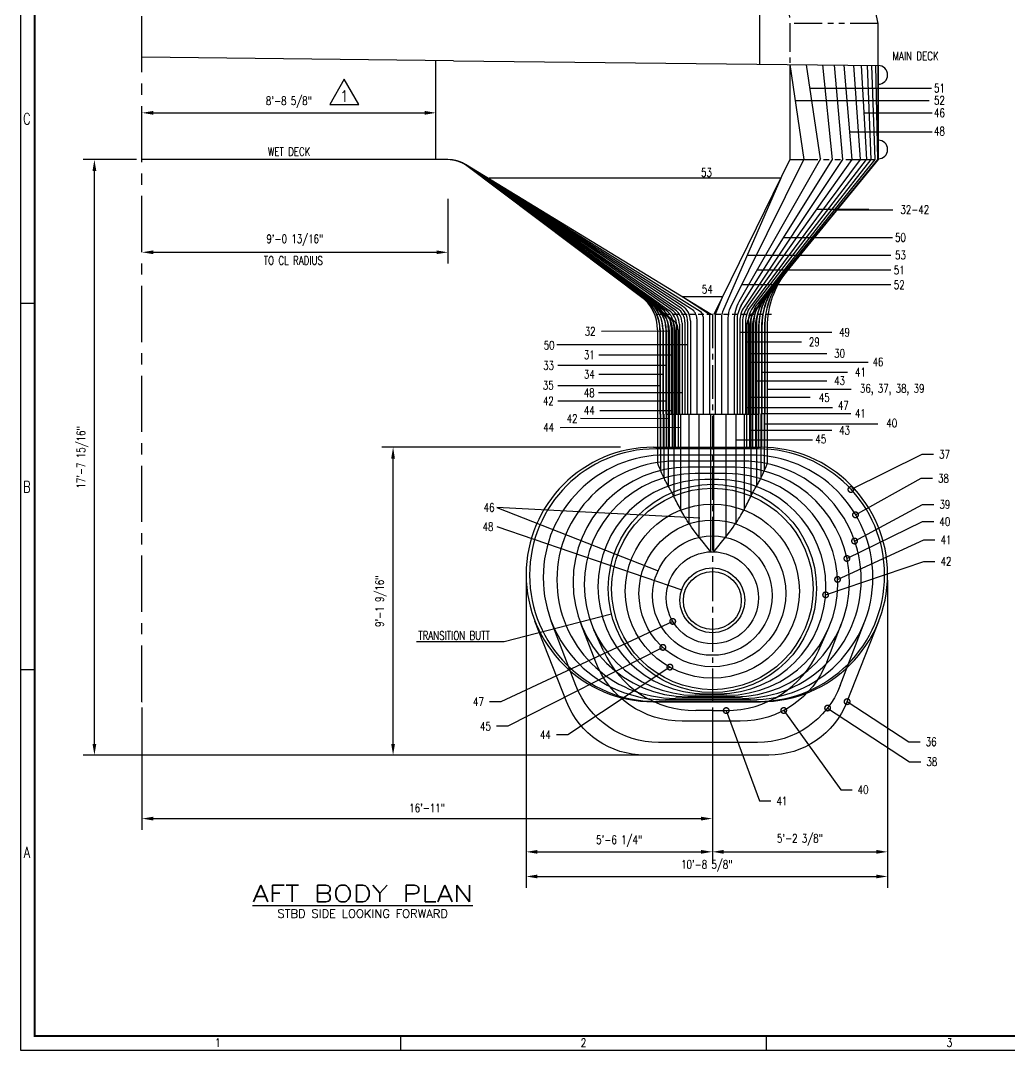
# Model space of a CAD drawing. Extents: x 6 to 1059, y 21 to 684.
# Drawn here: x 6.4 to 358.3, y 21.3 to 387.8 of the extents above; entities that cross this region are included whole.
import ezdxf
from ezdxf.enums import TextEntityAlignment as Align

# ---------------------------------------------------------------- set-up
doc = ezdxf.new("R2010")
doc.units = 0
doc.header["$LTSCALE"] = 16
doc.header["$MEASUREMENT"] = 0
for name, pattern in [('CENTER', [2, 1.25, -0.25, 0.25, -0.25]), ('CENTER2', [1.125, 0.75, -0.125, 0.125, -0.125]), ('HIDDEN2', [0.1875, 0.125, -0.0625]), ('PHANTOM2', [1.25, 0.625, -0.125, 0.125, -0.125, 0.125, -0.125])]:
    doc.linetypes.add(name, pattern=pattern)
doc.layers.get('0').update_dxf_attribs({"linetype": 'CONTINUOUS'})
doc.layers.get('DEFPOINTS').update_dxf_attribs({"linetype": 'CONTINUOUS'})
for name, color, linetype in [('CENTER', 1, 'CENTER'), ('CENTER2', 1, 'CENTER2'), ('CHINE', 1, 'PHANTOM2'), ('CONE_END', 7, 'CONTINUOUS'), ('CONEBUTT', 7, 'CONTINUOUS'), ('DIM', 1, 'CONTINUOUS'), ('FENDER', 7, 'CONTINUOUS'), ('FRM_LDR', 1, 'CONTINUOUS'), ('FRM_NO_LDR', 1, 'CONTINUOUS'), ('HIDDEN2', 1, 'HIDDEN2'), ('KNUCLE', 7, 'CONTINUOUS'), ('MIDSHIP', 7, 'CONTINUOUS'), ('PHANTOM2', 1, 'PHANTOM2'), ('STA_20', 1, 'CONTINUOUS'), ('STA_29', 1, 'CONTINUOUS'), ('STA_30', 1, 'CONTINUOUS'), ('STA_31', 1, 'CONTINUOUS'), ('STA_32', 1, 'CONTINUOUS'), ('STA_33', 1, 'CONTINUOUS'), ('STA_34', 1, 'CONTINUOUS'), ('STA_35', 1, 'CONTINUOUS'), ('STA_36', 1, 'CONTINUOUS'), ('STA_37', 1, 'CONTINUOUS'), ('STA_38', 1, 'CONTINUOUS'), ('STA_39', 1, 'CONTINUOUS'), ('STA_40', 1, 'CONTINUOUS'), ('STA_41', 1, 'CONTINUOUS'), ('STA_42', 1, 'CONTINUOUS'), ('STA_43', 1, 'CONTINUOUS'), ('STA_44', 1, 'CONTINUOUS'), ('STA_45', 1, 'CONTINUOUS'), ('STA_46', 1, 'CONTINUOUS'), ('STA_47', 1, 'CONTINUOUS'), ('STA_48', 1, 'CONTINUOUS'), ('STA_49', 1, 'CONTINUOUS'), ('STA_50', 1, 'CONTINUOUS'), ('STA_51', 1, 'CONTINUOUS'), ('STA_52', 1, 'CONTINUOUS'), ('STA_53', 1, 'CONTINUOUS'), ('STA_54', 1, 'CONTINUOUS'), ('TEXT', 4, 'CONTINUOUS'), ('TITLEBLOCK', 3, 'CONTINUOUS'), ('TITLEBLOCK_ATTRIBUTES', 4, 'CONTINUOUS'), ('TRANSOM', 7, 'CONTINUOUS')]:
    doc.layers.add(name, color=color, linetype=linetype)
doc.styles.add('ROMANS', font='romans')
doc.styles.add('ROMANT', font='ROMANT.SHX', dxfattribs={"width": 0.75, "height": 0.15625})
doc.styles.get("Standard").update_dxf_attribs({"font": 'ROMANS.SHX', "width": 0.75})
doc.styles.add('TB_TXT', font='ROMANS.SHX', dxfattribs={"width": 0.75})
doc.dimstyles.new('ACMA_DIM', dxfattribs={"dimscale": 32, "dimtxt": 0.0938, "dimasz": 0.125, "dimexe": 0.125, "dimexo": 0.0625, "dimgap": 0.0625, "dimtad": 1, "dimdec": 4, "dimzin": 3, "dimdsep": 46, "dimlunit": 4, "dimtxsty": 'Standard', "dimcen": 0, "dimclrd": 1, "dimclre": 1, "dimclrt": 4, "dimadec": 0, "dimazin": 0, "dimtfac": 1, "dimtdec": 6, "dimtmove": 0, "dimatfit": 3, "dimfxl": 1, "dimfrac": 2, "dimtzin": 0, "dimarcsym": 0})
doc.dimstyles.new('ACMA_DIM_1', dxfattribs={"dimscale": 32, "dimtxt": 0.0938, "dimasz": 0.125, "dimexe": 0.125, "dimexo": 0.0625, "dimgap": 0.0625, "dimtad": 1, "dimdec": 4, "dimzin": 3, "dimdsep": 46, "dimlunit": 4, "dimtxsty": 'Standard', "dimcen": 0, "dimse1": 1, "dimclrd": 256, "dimclre": 256, "dimclrt": 4, "dimadec": 0, "dimazin": 0, "dimtfac": 1, "dimtdec": 6, "dimtmove": 0, "dimatfit": 3, "dimfxl": 1, "dimfrac": 2, "dimtzin": 0, "dimarcsym": 0})
doc.dimstyles.new('ACMA_DIM_3', dxfattribs={"dimscale": 32, "dimtxt": 0.0938, "dimasz": 0.125, "dimexe": 0.0625, "dimexo": 0.0625, "dimgap": 0.0625, "dimtad": 1, "dimdec": 4, "dimzin": 3, "dimdsep": 46, "dimlunit": 4, "dimtxsty": 'Standard', "dimcen": 0, "dimse1": 1, "dimse2": 1, "dimclrd": 256, "dimclre": 256, "dimclrt": 4, "dimadec": 0, "dimazin": 0, "dimtfac": 1, "dimtdec": 6, "dimtmove": 0, "dimatfit": 3, "dimfxl": 1, "dimfrac": 2, "dimtzin": 0, "dimarcsym": 0})
doc.dimstyles.new('BOTH', dxfattribs={"dimscale": 32, "dimtxt": 0.09375, "dimasz": 0.125, "dimexe": 0.125, "dimexo": 0.0625, "dimgap": 0.0625, "dimtad": 1, "dimdec": 4, "dimzin": 3, "dimdsep": 46, "dimlunit": 4, "dimtxsty": 'Standard', "dimcen": 0, "dimclrd": 256, "dimclre": 256, "dimclrt": 4, "dimadec": 0, "dimazin": 0, "dimtfac": 1, "dimtdec": 4, "dimtmove": 0, "dimatfit": 3, "dimfxl": 1, "dimfrac": 2, "dimtolj": 1, "dimtzin": 0, "dimarcsym": 0})
doc.dimstyles.new('DIA_RAD', dxfattribs={"dimscale": 32, "dimtxt": 0.09375, "dimasz": 0.125, "dimexe": 0.125, "dimexo": 0.0625, "dimgap": 0.0625, "dimtad": 1, "dimtoh": 1, "dimdec": 4, "dimzin": 3, "dimdsep": 46, "dimlunit": 4, "dimtxsty": 'Standard', "dimcen": 0, "dimclrd": 256, "dimclre": 256, "dimclrt": 4, "dimadec": 0, "dimazin": 0, "dimtfac": 1, "dimtdec": 4, "dimtmove": 1, "dimatfit": 3, "dimfxl": 1, "dimfrac": 2, "dimtolj": 1, "dimtzin": 0, "dimarcsym": 0})
doc.dimstyles.new('LEADER-DOT', dxfattribs={"dimscale": 32, "dimtxt": 0.0938, "dimasz": 0.125, "dimexe": 0.125, "dimexo": 0.0625, "dimgap": 0.0625, "dimtad": 0, "dimtoh": 1, "dimdec": 4, "dimzin": 3, "dimdsep": 46, "dimlunit": 5, "dimtxsty": 'Standard', "dimblk1": 'DOTSMALL', "dimblk2": 'DOTSMALL', "dimsah": 1, "dimcen": 0, "dimse1": 1, "dimse2": 1, "dimclrd": 1, "dimclre": 1, "dimclrt": 4, "dimadec": 0, "dimazin": 0, "dimtfac": 1, "dimtdec": 6, "dimtofl": 0, "dimtmove": 0, "dimatfit": 3, "dimldrblk": 'DOTSMALL', "dimfxl": 1, "dimfrac": 2, "dimtzin": 0, "dimarcsym": 0})
doc.dimstyles.new('NONE', dxfattribs={"dimscale": 32, "dimtxt": 0.09375, "dimasz": 0.125, "dimexe": 0.125, "dimexo": 0.0625, "dimgap": 0.0625, "dimtad": 1, "dimdec": 4, "dimzin": 3, "dimdsep": 46, "dimlunit": 4, "dimtxsty": 'Standard', "dimcen": 0, "dimse1": 1, "dimse2": 1, "dimclrd": 256, "dimclre": 256, "dimclrt": 4, "dimadec": 0, "dimazin": 0, "dimtfac": 1, "dimtdec": 4, "dimtmove": 0, "dimatfit": 3, "dimfxl": 1, "dimfrac": 2, "dimtolj": 1, "dimtzin": 0, "dimarcsym": 0})
doc.dimstyles.new('SECOND', dxfattribs={"dimscale": 32, "dimtxt": 0.09375, "dimasz": 0.125, "dimexe": 0.125, "dimexo": 0.0625, "dimgap": 0.0625, "dimtad": 1, "dimdec": 4, "dimzin": 3, "dimdsep": 46, "dimlunit": 4, "dimtxsty": 'Standard', "dimcen": 0, "dimse1": 1, "dimclrd": 256, "dimclre": 256, "dimclrt": 4, "dimadec": 0, "dimazin": 0, "dimtfac": 1, "dimtdec": 4, "dimtmove": 0, "dimatfit": 3, "dimfxl": 1, "dimfrac": 2, "dimtolj": 1, "dimtzin": 0, "dimarcsym": 0})

# ---------------------------------------------------------------- blocks, each defined once
blk = doc.blocks.new('*D6')
at = {"linetype": 'ByBlock', "transparency": 16777216}
for p, q in [((165.4, 161.43), (165.4, 51.98)), ((294.04, 161.43), (294.04, 51.98)), ((169.4, 55.98), (290.04, 55.98))]:
    blk.add_line(p, q, dxfattribs=at)
for points in [[(169.4, 56.64), (169.4, 55.31), (165.4, 55.98)], [(290.04, 56.64), (290.04, 55.31), (294.04, 55.98)]]:
    blk.add_solid(points, dxfattribs=at)
at = {"layer": 'DEFPOINTS', "color": 0, "linetype": 'ByBlock', "transparency": 16777216}
for p in [(165.4, 163.43), (294.04, 163.43), (294.04, 55.98)]:
    blk.add_point(p, dxfattribs=at)
at = {"color": 4, "linetype": 'ByBlock', "transparency": 16777216, "insert": (229.72, 59.76), "char_height": 3, "attachment_point": 5}
blk.add_mtext('\\A1;10\'-8 5/8"', dxfattribs=at)
blk = doc.blocks.new('*D7')
at = {"linetype": 'ByBlock', "transparency": 16777216}
for p, q in [((231.67, 116.15), (231.67, 60.74)), ((169.4, 64.74), (227.67, 64.74))]:
    blk.add_line(p, q, dxfattribs=at)
for points in [[(169.4, 65.41), (169.4, 64.08), (165.4, 64.74)], [(227.67, 65.41), (227.67, 64.08), (231.67, 64.74)]]:
    blk.add_solid(points, dxfattribs=at)
at = {"layer": 'DEFPOINTS', "color": 0, "linetype": 'ByBlock', "transparency": 16777216}
for p in [(165.4, 163.43), (231.67, 118.15), (231.67, 64.74)]:
    blk.add_point(p, dxfattribs=at)
at = {"color": 4, "linetype": 'ByBlock', "transparency": 16777216, "insert": (198.53, 68.53), "char_height": 3, "attachment_point": 5}
blk.add_mtext('\\A1;5\'-6 1/4"', dxfattribs=at)
blk = doc.blocks.new('*D8')
at = {"linetype": 'ByBlock', "transparency": 16777216}
for p, q in [((314.03, 161.43), (314.03, 60.74)), ((255.66, 64.74), (310.03, 64.74))]:
    blk.add_line(p, q, dxfattribs=at)
for points in [[(255.66, 65.41), (255.66, 64.08), (251.66, 64.74)], [(310.03, 65.41), (310.03, 64.08), (314.03, 64.74)]]:
    blk.add_solid(points, dxfattribs=at)
at = {"layer": 'DEFPOINTS', "color": 0, "linetype": 'ByBlock', "transparency": 16777216}
for p in [(314.03, 163.43), (251.66, 118.15), (314.03, 64.74)]:
    blk.add_point(p, dxfattribs=at)
at = {"color": 4, "linetype": 'ByBlock', "transparency": 16777216, "insert": (282.84, 69.03), "char_height": 3, "attachment_point": 5}
blk.add_mtext('\\A1;5\'-2 3/8"', dxfattribs=at)
blk = doc.blocks.new('*D10')
at = {"linetype": 'ByBlock', "transparency": 16777216}
for p, q in [((219.01, 208.7), (134.03, 208.7)), ((138.03, 103.15), (138.03, 204.7))]:
    blk.add_line(p, q, dxfattribs=at)
for points in [[(137.36, 204.7), (138.69, 204.7), (138.03, 208.7)], [(137.36, 103.15), (138.69, 103.15), (138.03, 99.15)]]:
    blk.add_solid(points, dxfattribs=at)
at = {"layer": 'DEFPOINTS', "color": 0, "linetype": 'ByBlock', "transparency": 16777216}
for p in [(138.03, 208.7), (221.01, 208.7), (221.01, 99.15)]:
    blk.add_point(p, dxfattribs=at)
at = {"color": 4, "linetype": 'ByBlock', "transparency": 16777216, "insert": (133.74, 153.93), "char_height": 3, "attachment_point": 5, "rotation": 90}
blk.add_mtext('\\A1;9\'-1 9/16"', dxfattribs=at)
blk = doc.blocks.new('LHBP_AFT')
for p, q in [((-21, 90.55), (17.09, 90.55)), ((-21, 0), (17.09, 0))]:
    blk.add_line(p, q)
for centre, start, end in [((-21, 45.28), 90, 270), ((17.09, 45.28), 270, 90)]:
    blk.add_arc(centre, 45.28, start, end)
at = {"layer": 'CONE_END'}
blk.add_circle((0, 36.01), 10.31, dxfattribs=at)
at = {"layer": 'CONEBUTT'}
blk.add_circle((0, 40.33), 37.06, dxfattribs=at)
at = {"layer": 'STA_20'}
blk.add_line((-2.63, 2.86), (2.34, 2.86), dxfattribs=at)
at = {"layer": 'STA_37'}
for p, q in [((16.39, 90.01), (-20.12, 90.01)), ((16.39, 0.14), (-20.12, 0.14))]:
    blk.add_line(p, q, dxfattribs=at)
for centre, start, end in [((-20.12, 45.07), 90, 270), ((16.39, 45.07), 270, 90)]:
    blk.add_arc(centre, 44.93, start, end, dxfattribs=at)
at = {"layer": 'STA_38'}
for p, q in [((13.58, 87.81), (-16.63, 87.81)), ((13.58, 0.68), (-16.63, 0.68))]:
    blk.add_line(p, q, dxfattribs=at)
for centre, start, end in [((-16.63, 44.25), 90, 270), ((13.58, 44.25), 270, 90)]:
    blk.add_arc(centre, 43.56, start, end, dxfattribs=at)
at = {"layer": 'STA_39'}
for p, q in [((10.77, 85.62), (-13.13, 85.62)), ((10.77, 1.23), (-13.13, 1.23))]:
    blk.add_line(p, q, dxfattribs=at)
for centre, start, end in [((-13.13, 43.42), 90, 270), ((10.77, 43.42), 270, 90)]:
    blk.add_arc(centre, 42.2, start, end, dxfattribs=at)
at = {"layer": 'STA_40'}
for p, q in [((7.96, 83.43), (-8.75, 83.43)), ((7.96, 1.77), (-8.75, 1.77))]:
    blk.add_line(p, q, dxfattribs=at)
for centre, start, end in [((-8.75, 42.6), 90, 270), ((7.96, 42.6), 270, 90)]:
    blk.add_arc(centre, 40.83, start, end, dxfattribs=at)
at = {"layer": 'STA_41'}
for p, q in [((5.15, 81.23), (-6.13, 81.23)), ((5.15, 2.32), (-6.13, 2.32))]:
    blk.add_line(p, q, dxfattribs=at)
for centre, start, end in [((-6.13, 41.78), 90, 270), ((5.15, 41.78), 270, 90)]:
    blk.add_arc(centre, 39.46, start, end, dxfattribs=at)
at = {"layer": 'STA_42'}
blk.add_line((2.34, 79.04), (-2.63, 79.04), dxfattribs=at)
for centre, start, end in [((-2.63, 40.95), 90, 270), ((2.34, 40.95), 270, 90)]:
    blk.add_arc(centre, 38.09, start, end, dxfattribs=at)
at = {"layer": 'STA_43'}
blk.add_circle((0, 40.14), 35.84, dxfattribs=at)
at = {"layer": 'STA_44'}
blk.add_circle((0, 39.35), 30.98, dxfattribs=at)
at = {"layer": 'STA_45'}
blk.add_circle((0, 38.56), 26.11, dxfattribs=at)
at = {"layer": 'STA_46'}
blk.add_circle((0, 37.78), 21.25, dxfattribs=at)
at = {"layer": 'STA_47'}
blk.add_circle((0, 36.99), 16.39, dxfattribs=at)
at = {"layer": 'STA_48'}
blk.add_circle((0, 36.1), 11.52, dxfattribs=at)
blk = doc.blocks.new('UHBP_AFT')
blk.add_line((-98.38, 192.91), (-98.38, 228.15))
at = {"layer": 'CENTER2'}
blk.add_line((0, 137.8), (0, 0), dxfattribs=at)
at = {"layer": 'CHINE'}
blk.add_line((27.56, 192.91), (59.06, 192.91), dxfattribs=at)
at = {"layer": 'FENDER'}
for centre in [(59.06, 223.07), (59.06, 196.52)]:
    blk.add_arc(centre, 3.31, 270, 90, dxfattribs=at)
at = {"layer": 'HIDDEN2'}
blk.add_line((21, 137.8), (-21, 137.8), dxfattribs=at)
at = {"layer": 'KNUCLE'}
for points in [[(-0.5, 53.37), (-1.99, 55.17), (-3.27, 56.74), (-4.36, 58.11), (-5.3, 59.3), (-6.1, 60.36), (-6.79, 61.29), (-7.4, 62.14), (-7.94, 62.92), (-8.44, 63.66), (-8.91, 64.36), (-9.35, 65.05), (-9.76, 65.71), (-10.15, 66.35), (-10.52, 66.98), (-10.87, 67.6), (-11.21, 68.22), (-11.54, 68.84), (-11.87, 69.46), (-12.18, 70.08), (-12.49, 70.69), (-12.79, 71.29), (-13.08, 71.87), (-13.37, 72.44), (-13.65, 72.98), (-13.92, 73.51), (-14.18, 74.01), (-14.43, 74.48), (-14.68, 74.94), (-14.93, 75.39), (-15.16, 75.82), (-15.39, 76.23), (-15.61, 76.64), (-15.83, 77.03), (-16.04, 77.42), (-16.25, 77.81), (-16.45, 78.19), (-16.66, 78.58), (-16.86, 78.98), (-17.07, 79.39), (-17.28, 79.81), (-17.5, 80.24), (-17.72, 80.71), (-17.96, 81.23), (-18.22, 81.82), (-18.49, 82.48), (-18.8, 83.25), (-19.13, 84.12), (-19.5, 85.13)], [(0.5, 53.37), (1.99, 55.17), (3.27, 56.74), (4.36, 58.11), (5.3, 59.3), (6.1, 60.36), (6.79, 61.29), (7.4, 62.14), (7.94, 62.92), (8.44, 63.66), (8.91, 64.36), (9.35, 65.05), (9.76, 65.71), (10.15, 66.35), (10.52, 66.98), (10.87, 67.6), (11.21, 68.22), (11.54, 68.84), (11.87, 69.46), (12.18, 70.08), (12.49, 70.69), (12.79, 71.28), (13.08, 71.86), (13.37, 72.43), (13.65, 72.97), (13.92, 73.48), (14.18, 73.97), (14.43, 74.44), (14.68, 74.89), (14.93, 75.32), (15.16, 75.73), (15.39, 76.13), (15.61, 76.51), (15.83, 76.89), (16.04, 77.26), (16.25, 77.63), (16.45, 78), (16.66, 78.37), (16.86, 78.75), (17.07, 79.15), (17.28, 79.56), (17.5, 80), (17.72, 80.47), (17.96, 80.99), (18.22, 81.56), (18.49, 82.21), (18.8, 82.94), (19.13, 83.77), (19.5, 84.71)]]:
    blk.add_lwpolyline(points, dxfattribs=at)
at = {"layer": 'MIDSHIP'}
for p, q in [((-92.13, 228.08), (-203, 229.33)), ((-94.16, 192.91), (-203, 192.91))]:
    blk.add_line(p, q, dxfattribs=at)
blk.add_circle((-203, 0), 0.01, dxfattribs=at)
at = {"layer": 'STA_29'}
for p, q in [((59.06, 192.91), (59.06, 226.38)), ((59.06, 192.91), (13.59, 137.48)), ((-13.73, 135.52), (-86.96, 190.51)), ((-12.13, 132.32), (-12.13, 90.55)), ((12.13, 133.4), (12.13, 90.55))]:
    blk.add_line(p, q, dxfattribs=at)
for centre, radius, start, end in [((-94.16, 180.91), 12, 53.0941, 90), ((18.57, 133.4), 6.44, 140.6443, 180), ((-16.13, 132.32), 4, 0, 53.0941)]:
    blk.add_arc(centre, radius, start, end, dxfattribs=at)
at = {"layer": 'STA_30'}
for p, q in [((59.06, 192.91), (59.06, 226.38)), ((59.06, 192.91), (15.5, 139.81)), ((-15.43, 136.79), (-86.96, 190.51)), ((-13.21, 132.34), (-13.21, 90.55)), ((13.21, 133.39), (13.21, 90.55))]:
    blk.add_line(p, q, dxfattribs=at)
for centre, radius, start, end in [((-94.16, 180.91), 12, 53.0936, 90), ((23.33, 133.39), 10.12, 140.6443, 180), ((-18.77, 132.34), 5.56, 360, 53.0936)]:
    blk.add_arc(centre, radius, start, end, dxfattribs=at)
at = {"layer": 'STA_31'}
for p, q in [((59.06, 226.38), (59.06, 192.91)), ((59.06, 192.91), (17.4, 142.12)), ((-16.5, 137.6), (-86.96, 190.51)), ((-14.28, 133.15), (-14.28, 90.55)), ((14.28, 133.4), (14.28, 90.55))]:
    blk.add_line(p, q, dxfattribs=at)
for centre, radius, start, end in [((-94.16, 180.91), 12, 53.0931, 90), ((28.03, 133.4), 13.75, 140.6443, 180), ((-19.84, 133.15), 5.56, 0, 53.0931)]:
    blk.add_arc(centre, radius, start, end, dxfattribs=at)
at = {"layer": 'STA_32'}
for p, q in [((59.06, 226.38), (59.06, 192.91)), ((59.06, 192.91), (19.3, 144.44)), ((-18.85, 139.36), (-86.96, 190.51)), ((-15.35, 132.36), (-15.35, 90.55)), ((15.35, 133.39), (15.35, 90.55))]:
    blk.add_line(p, q, dxfattribs=at)
for centre, radius, start, end in [((-94.16, 180.91), 12, 53.0926, 90), ((32.79, 133.39), 17.44, 140.6443, 180), ((-24.1, 132.36), 8.75, 0, 53.0926)]:
    blk.add_arc(centre, radius, start, end, dxfattribs=at)
at = {"layer": 'STA_33'}
for p, q in [((59.06, 226.38), (59.06, 192.91)), ((59.06, 192.91), (21.18, 146.74)), ((-20.57, 140.65), (-86.96, 190.51)), ((-16.42, 132.35), (-16.42, 90.55)), ((16.42, 133.42), (16.42, 90.55))]:
    blk.add_line(p, q, dxfattribs=at)
for centre, radius, start, end in [((-94.16, 180.91), 12, 53.0921, 90), ((37.42, 133.42), 21, 140.6443, 180), ((-26.8, 132.35), 10.38, 0, 53.0921)]:
    blk.add_arc(centre, radius, start, end, dxfattribs=at)
at = {"layer": 'STA_34'}
for p, q in [((59.06, 226.38), (59.06, 192.91)), ((59.06, 192.91), (23.09, 149.06)), ((-22.29, 141.94), (-86.96, 190.51)), ((-17.49, 132.34), (-17.49, 90.55)), ((17.49, 133.41), (17.49, 90.55))]:
    blk.add_line(p, q, dxfattribs=at)
for centre, radius, start, end in [((-94.16, 180.91), 12, 53.0915, 90), ((42.18, 133.41), 24.69, 140.6443, 180), ((-29.49, 132.34), 12, 0, 53.0915)]:
    blk.add_arc(centre, radius, start, end, dxfattribs=at)
at = {"layer": 'STA_35'}
for p, q in [((59.06, 226.38), (59.06, 192.91)), ((59.06, 192.91), (25, 151.39)), ((-24.01, 143.23), (-86.96, 190.51)), ((-18.56, 132.34), (-18.56, 90.55)), ((18.56, 133.39), (18.56, 90.53))]:
    blk.add_line(p, q, dxfattribs=at)
for centre, radius, start, end in [((-94.16, 180.91), 12, 53.091, 90), ((46.95, 133.39), 28.38, 140.6445, 179.9999), ((-32.19, 132.34), 13.62, 360, 53.091)]:
    blk.add_arc(centre, radius, start, end, dxfattribs=at)
at = {"layer": 'STA_36'}
for p, q in [((59.06, 226.38), (59.06, 192.91)), ((59.06, 192.91), (26.66, 153.41)), ((-25.5, 144.34), (-86.96, 190.51)), ((-19.5, 132.34), (-19.5, 90.55)), ((19.5, 133.39), (19.5, 90.49))]:
    blk.add_line(p, q, dxfattribs=at)
for centre, radius, start, end in [((-94.16, 180.91), 12, 53.0868, 90), ((51.06, 133.39), 31.56, 140.6443, 180), ((-34.5, 132.34), 15, 0, 53.1277)]:
    blk.add_arc(centre, radius, start, end, dxfattribs=at)
at = {"layer": 'STA_37'}
for p, q in [((-92.13, 228.08), (59.06, 226.38)), ((59.06, 226.38), (59.06, 192.91)), ((59.06, 192.91), (26.66, 153.41)), ((-25.49, 144.34), (-86.96, 190.51)), ((-19.5, 132.34), (-19.5, 90.01)), ((19.5, 133.39), (19.5, 89.9))]:
    blk.add_line(p, q, dxfattribs=at)
for centre, radius, start, end in [((-94.16, 180.91), 12, 53.0866, 90), ((51.06, 133.39), 31.56, 140.6443, 180), ((-34.5, 132.34), 15, 0, 53.0866)]:
    blk.add_arc(centre, radius, start, end, dxfattribs=at)
at = {"layer": 'STA_38'}
for p, q in [((-87.91, 191.16), (-25.5, 144.34)), ((59.06, 192.91), (26.66, 153.41)), ((-19.5, 132.34), (-19.5, 87.72)), ((19.5, 133.39), (19.5, 87.41))]:
    blk.add_line(p, q, dxfattribs=at)
for centre, radius, start, end in [((-94.16, 180.91), 12, 47.6498, 90), ((51.06, 133.39), 31.56, 140.6443, 180), ((-34.5, 132.34), 15, 360, 53.1277)]:
    blk.add_arc(centre, radius, start, end, dxfattribs=at)
at = {"layer": 'STA_39'}
for p, q in [((59.06, 192.91), (26.66, 153.41)), ((-86.96, 190.51), (-25.49, 144.34)), ((-19.5, 132.35), (-19.5, 102.36)), ((19.5, 133.39), (19.5, 102.36)), ((-19.5, 102.36), (-19.5, 85.13)), ((19.5, 102.36), (19.5, 84.71))]:
    blk.add_line(p, q, dxfattribs=at)
for centre, radius, start, end in [((-94.16, 180.91), 12, 53.0882, 90), ((51.06, 133.39), 31.56, 140.6443, 180), ((-34.5, 132.35), 15, 360, 53.0882)]:
    blk.add_arc(centre, radius, start, end, dxfattribs=at)
at = {"layer": 'STA_40'}
for p, q in [((-87.91, 191.16), (-24.14, 143.32)), ((59.06, 192.91), (25.14, 151.55)), ((-18.64, 132.32), (-18.64, 102.36)), ((18.64, 133.39), (18.64, 102.36)), ((-18.47, 102.36), (-18.64, 102.36)), ((-18.47, 102.36), (-18.47, 82.25)), ((18.47, 102.36), (18.47, 82.05)), ((18.47, 102.36), (18.64, 102.36))]:
    blk.add_line(p, q, dxfattribs=at)
for centre, radius, start, end in [((-94.16, 180.91), 12, 58.6055, 90), ((47.27, 133.39), 28.63, 140.6396, 180.0049), ((-32.39, 132.32), 13.75, 0, 53.1277)]:
    blk.add_arc(centre, radius, start, end, dxfattribs=at)
at = {"layer": 'STA_41'}
for p, q in [((59.06, 192.91), (23.25, 149.26)), ((-22.38, 142.1), (-86.97, 190.52)), ((-17.65, 132.65), (-17.65, 102.36)), ((17.65, 133.6), (17.65, 102.36)), ((-17.65, 102.36), (-17.23, 102.36)), ((-17.23, 102.36), (-17.23, 79.64)), ((17.23, 102.36), (17.23, 79.34)), ((17.23, 102.36), (17.65, 102.36))]:
    blk.add_line(p, q, dxfattribs=at)
for centre, radius, start, end in [((-94.16, 180.91), 12, 53.0931, 90), ((42.34, 133.6), 24.69, 140.6443, 180), ((-29.47, 132.65), 11.81, 0, 53.1418)]:
    blk.add_arc(centre, radius, start, end, dxfattribs=at)
at = {"layer": 'STA_42'}
for p, q in [((59.05, 226.38), (59.05, 192.91)), ((59.05, 192.91), (21.17, 146.71)), ((-20.59, 140.95), (-86.95, 190.5)), ((-16.57, 132.94), (-16.57, 102.36)), ((16.57, 133.87), (16.57, 102.36)), ((-16.57, 102.36), (-15.68, 102.36)), ((-15.68, 102.36), (-15.68, 76.73)), ((15.68, 102.36), (15.68, 76.63)), ((15.68, 102.36), (16.57, 102.36))]:
    blk.add_line(p, q, dxfattribs=at)
for centre, radius, start, end in [((-94.16, 180.91), 12, 53.0441, 90), ((36.82, 133.87), 20.25, 140.6483, 180), ((-26.57, 132.94), 10, 0, 53.2495)]:
    blk.add_arc(centre, radius, start, end, dxfattribs=at)
at = {"layer": 'STA_43'}
for p, q in [((58.07, 226.38), (58.8, 192.91)), ((58.8, 192.91), (19.52, 144.83)), ((-19.16, 140.13), (-86.98, 190.53)), ((-15.68, 133.2), (-15.68, 102.36)), ((15.68, 134.07), (15.68, 102.36)), ((-15.68, 102.36), (-13.72, 102.36)), ((-13.72, 102.36), (-13.72, 73.24)), ((13.72, 102.36), (13.72, 73.24)), ((13.72, 102.36), (15.68, 102.36))]:
    blk.add_line(p, q, dxfattribs=at)
for centre, radius, start, end in [((-94.16, 180.91), 12, 53.2337, 90), ((32.68, 134.07), 17, 140.752, 180), ((-24.31, 133.2), 8.62, 360, 53.3811)]:
    blk.add_arc(centre, radius, start, end, dxfattribs=at)
at = {"layer": 'STA_44'}
for p, q in [((56.62, 226.41), (57.85, 192.91)), ((-17.74, 139.54), (-87.03, 190.56)), ((57.85, 192.91), (17.85, 143.25)), ((-14.7, 133.52), (-14.7, 102.36)), ((14.7, 134.32), (14.7, 102.36)), ((-14.7, 102.36), (-11.3, 102.36)), ((-11.3, 102.36), (-11.3, 68.19)), ((11.3, 102.36), (11.3, 68.19)), ((11.3, 102.36), (14.7, 102.36))]:
    blk.add_line(p, q, dxfattribs=at)
for centre, radius, start, end in [((-94.16, 180.91), 12, 52.9653, 90), ((-94.16, 180.91), 12, 53.5337, 90), ((28.95, 134.32), 14.25, 141.1516, 180), ((-22.17, 133.52), 7.47, 0, 53.6312)]:
    blk.add_arc(centre, radius, start, end, dxfattribs=at)
at = {"layer": 'STA_45'}
for p, q in [((55.12, 226.42), (56.4, 192.91)), ((-16.47, 139.25), (-87.09, 190.61)), ((56.4, 192.91), (16.21, 141.76)), ((-13.71, 133.84), (-13.71, 102.36)), ((13.71, 134.54), (13.71, 102.36)), ((-13.71, 102.36), (-8.34, 102.36)), ((-8.34, 102.36), (-8.34, 63.31)), ((8.34, 102.36), (8.34, 63.31)), ((8.34, 102.36), (13.71, 102.36))]:
    blk.add_line(p, q, dxfattribs=at)
for centre, radius, start, end in [((-94.16, 180.91), 12, 53.8765, 90), ((25.4, 134.54), 11.69, 141.8475, 180), ((-20.4, 133.84), 6.69, 0, 53.9739)]:
    blk.add_arc(centre, radius, start, end, dxfattribs=at)
at = {"layer": 'STA_46'}
for p, q in [((52.93, 226.45), (54.81, 192.91)), ((-87.42, 190.84), (-15.34, 139.19)), ((14.86, 141.03), (54.81, 192.91)), ((-12.73, 134.11), (-12.73, 102.36)), ((12.73, 134.78), (12.73, 102.36)), ((-12.73, 102.36), (-4.77, 102.36)), ((-4.77, 102.36), (-4.77, 58.49)), ((4.77, 102.36), (4.77, 58.49)), ((4.77, 102.36), (12.73, 102.36))]:
    blk.add_line(p, q, dxfattribs=at)
for centre, radius, start, end in [((-94.16, 180.91), 12, 52.9653, 90), ((22.98, 134.78), 10.25, 142.4028, 180), ((-18.98, 134.11), 6.25, 0, 54.3776)]:
    blk.add_arc(centre, radius, start, end, dxfattribs=at)
at = {"layer": 'STA_47'}
for p, q in [((50.2, 226.48), (52.55, 192.91)), ((-14.29, 139.32), (-87.23, 190.71)), ((52.55, 192.91), (13.59, 140.58)), ((-11.74, 134.41), (-11.74, 102.36)), ((11.74, 135.02), (11.74, 102.36)), ((-11.74, 102.36), (11.74, 102.36)), ((-0.5, 53.37), (-0.5, 102.36)), ((0.5, 53.37), (0.5, 102.36))]:
    blk.add_line(p, q, dxfattribs=at)
for centre, radius, start, end in [((-94.16, 180.91), 12, 54.7399, 90), ((-17.74, 134.41), 6, 0, 54.8342), ((21.05, 135.02), 9.31, 143.3295, 180)]:
    blk.add_arc(centre, radius, start, end, dxfattribs=at)
at = {"layer": 'STA_48'}
for p, q in [((49.71, 192.91), (46.89, 226.52)), ((-13.26, 139.5), (-87.32, 190.77)), ((12.35, 140.24), (49.71, 192.91)), ((-10.76, 134.72), (-10.76, 102.36)), ((10.76, 135.25), (10.76, 102.36)), ((-10.76, 102.36), (10.76, 102.36))]:
    blk.add_line(p, q, dxfattribs=at)
for centre, radius, start, end in [((-16.57, 134.72), 5.81, 360, 55.3054), ((19.38, 135.25), 8.62, 144.6559, 180)]:
    blk.add_arc(centre, radius, start, end, dxfattribs=at)
at = {"layer": 'STA_49'}
for p, q in [((43.31, 226.56), (46.35, 192.91)), ((-12.35, 139.88), (-87.41, 190.83)), ((46.35, 192.91), (11.29, 140.47)), ((-9.77, 135.02), (-9.77, 102.36)), ((9.77, 135.46), (9.77, 102.36)), ((-9.77, 102.36), (9.77, 102.36))]:
    blk.add_line(p, q, dxfattribs=at)
for centre, radius, start, end in [((-94.16, 180.91), 12, 55.7408, 90), ((-15.65, 135.02), 5.88, 0, 55.8322), ((18.77, 135.46), 9, 146.2398, 180)]:
    blk.add_arc(centre, radius, start, end, dxfattribs=at)
at = {"layer": 'STA_50'}
for p, q in [((42.73, 192.91), (39.31, 226.61)), ((-11.46, 140.28), (-87.91, 191.16)), ((10.3, 140.99), (42.73, 192.91)), ((8.79, 135.69), (8.79, 102.36)), ((-8.79, 135.29), (-8.79, 102.36)), ((-8.79, 102.36), (8.79, 102.36))]:
    blk.add_line(p, q, dxfattribs=at)
for centre, radius, start, end in [((-94.16, 180.91), 12, 54.108, 90), ((-14.79, 135.29), 6, 360, 56.3568), ((18.79, 135.69), 10, 148.0194, 180)]:
    blk.add_arc(centre, radius, start, end, dxfattribs=at)
at = {"layer": 'STA_51'}
for p, q in [((38.45, 193.23), (33.46, 226.67)), ((-10.61, 140.77), (-87.59, 190.96)), ((38.45, 193.23), (9.48, 142.31)), ((7.8, 135.95), (7.8, 102.36)), ((-7.8, 135.59), (-7.8, 102.36)), ((-7.8, 102.36), (7.8, 102.36))]:
    blk.add_line(p, q, dxfattribs=at)
for centre, radius, start, end in [((-94.16, 180.91), 12, 56.8113, 90), ((-13.99, 135.59), 6.19, 0, 56.8997), ((20.67, 135.95), 12.88, 150.367, 180)]:
    blk.add_arc(centre, radius, start, end, dxfattribs=at)
at = {"layer": 'STA_52'}
for p, q in [((27.56, 226.74), (32.54, 192.91)), ((-7.44, 139.76), (-87.69, 191.02)), ((6.44, 140.34), (32.54, 192.91)), ((-5.53, 136.28), (-5.53, 102.36)), ((5.53, 136.48), (5.53, 102.36)), ((-5.53, 102.36), (5.53, 102.36))]:
    blk.add_line(p, q, dxfattribs=at)
for centre, radius, start, end in [((-94.16, 180.91), 12, 57.3451, 90), ((-9.66, 136.28), 4.12, 360, 57.4318), ((14.22, 136.48), 8.69, 153.5951, 180)]:
    blk.add_arc(centre, radius, start, end, dxfattribs=at)
at = {"layer": 'STA_53'}
for p, q in [((-4.35, 138.91), (-87.79, 191.08)), ((24.33, 186.34), (-79.45, 186.34)), ((24.33, 186.34), (3.62, 138.75)), ((-3.27, 136.95), (-3.27, 102.36)), ((3.27, 137.03), (3.27, 102.36)), ((-3.27, 102.36), (3.27, 102.36))]:
    blk.add_line(p, q, dxfattribs=at)
for centre, radius, start, end in [((-94.16, 180.91), 12, 57.8985, 90), ((-5.58, 136.95), 2.31, 0, 57.9836), ((7.58, 137.03), 4.31, 156.4889, 180)]:
    blk.add_arc(centre, radius, start, end, dxfattribs=at)
at = {"layer": 'STA_54'}
for p, q in [((-10.87, 144.19), (3.64, 144.24)), ((-0.98, 137.8), (-10.87, 144.19)), ((3.64, 144.24), (0.98, 137.8)), ((-0.98, 138.11), (-0.98, 102.36)), ((0.98, 138.77), (0.98, 102.36))]:
    blk.add_line(p, q, dxfattribs=at)
at = {"layer": 'TRANSOM'}
for p, q in [((27.56, 226.74), (27.56, 192.91)), ((-0.47, 137.8), (-87.91, 191.16)), ((27.56, 192.91), (0.5, 137.8))]:
    blk.add_line(p, q, dxfattribs=at)
blk.add_arc((-94.16, 180.91), 12, 58.6055, 90, dxfattribs=at)
blk = doc.blocks.new('*D13')
at = {"linetype": 'ByBlock', "transparency": 16777216}
for p, q in [((48.66, 116.15), (48.66, 72.57)), ((52.66, 76.57), (247.66, 76.57))]:
    blk.add_line(p, q, dxfattribs=at)
for points in [[(52.66, 77.24), (52.66, 75.9), (48.66, 76.57)], [(247.66, 77.24), (247.66, 75.9), (251.66, 76.57)]]:
    blk.add_solid(points, dxfattribs=at)
at = {"layer": 'DEFPOINTS', "color": 0, "linetype": 'ByBlock', "transparency": 16777216}
for p in [(48.66, 118.15), (251.66, 76.57), (251.66, 60.74)]:
    blk.add_point(p, dxfattribs=at)
at = {"color": 4, "linetype": 'ByBlock', "transparency": 16777216, "insert": (150.16, 80.35), "char_height": 3, "attachment_point": 5}
blk.add_mtext('\\A1;16\'-11"', dxfattribs=at)
blk = doc.blocks.new('DKHS_AFT')
for p, q in [((98.43, 455.49), (0, 458.44)), ((104.72, 409.22), (98.43, 455.49)), ((224.35, 407.84), (0, 410.43)), ((262.06, 241.31), (224.35, 407.84)), ((244.9, 317.06), (0, 319.88)), ((219.88, 226.79), (219.88, 317.34)), ((262.06, 226.38), (262.06, 241.31))]:
    blk.add_line(p, q)
at = {"layer": 'PHANTOM2'}
for p, q in [((225.22, 317.28), (230.56, 241.41)), ((0, 270.35), (230.56, 268.57)), ((230.56, 268.57), (255.88, 268.57)), ((262.06, 241.31), (230.58, 241.31)), ((230.58, 241.31), (230.58, 226.69))]:
    blk.add_line(p, q, dxfattribs=at)
blk = doc.blocks.new('*D19')
at = {"linetype": 'ByBlock', "transparency": 16777216}
for p, q in [((157.5, 297.06), (157.5, 274.09)), ((52.66, 278.09), (153.5, 278.09))]:
    blk.add_line(p, q, dxfattribs=at)
for points in [[(52.66, 278.76), (52.66, 277.43), (48.66, 278.09)], [(153.5, 278.76), (153.5, 277.43), (157.5, 278.09)]]:
    blk.add_solid(points, dxfattribs=at)
at = {"layer": 'DEFPOINTS', "color": 0, "linetype": 'ByBlock', "transparency": 16777216}
for p in [(48.66, 353.92), (157.5, 299.06), (157.5, 278.09)]:
    blk.add_point(p, dxfattribs=at)
at = {"color": 4, "linetype": 'ByBlock', "transparency": 16777216, "insert": (103.08, 282.38), "char_height": 3.0016, "attachment_point": 5}
blk.add_mtext('9\'-0 13/16"', dxfattribs=at)
blk = doc.blocks.new('*D20')
at = {"color": 1, "linetype": 'ByBlock', "transparency": 16777216}
for p, q in [((47.6, 338.31), (28.67, 338.31)), ((32.67, 130.39), (32.67, 334.31)), ((250.6, 126.39), (28.67, 126.39))]:
    blk.add_line(p, q, dxfattribs=at)
for points in [[(32.01, 334.31), (33.34, 334.31), (32.67, 338.31)], [(32.01, 130.39), (33.34, 130.39), (32.67, 126.39)]]:
    blk.add_solid(points, dxfattribs=at)
at = {"layer": 'DEFPOINTS', "color": 0, "linetype": 'ByBlock', "transparency": 16777216}
for p in [(32.67, 338.31), (49.6, 338.31), (252.6, 126.39)]:
    blk.add_point(p, dxfattribs=at)
at = {"color": 4, "linetype": 'ByBlock', "transparency": 16777216, "insert": (28.39, 232.35), "char_height": 3.0016, "attachment_point": 5, "rotation": 90}
blk.add_mtext('17\'-7 15/16"', dxfattribs=at)
blk = doc.blocks.new('D_38_1FT')
at = {"layer": 'TITLEBLOCK'}
for p, q in [((6.4, 683.84), (6.4, 21.44)), ((6.4, 287.24), (11.4, 287.24)), ((6.4, 156.84), (11.4, 156.84)), ((141.64, 26.44), (141.64, 21.33)), ((271.88, 21.44), (271.88, 26.44)), ((6.4, 21.44), (1059.2, 21.44))]:
    blk.add_line(p, q, dxfattribs=at)
at = {"layer": 'TITLEBLOCK', "const_width": 0.768}
blk.add_lwpolyline([(1054.2, 26.44), (1054.2, 678.84), (11.4, 678.84), (11.4, 26.44)], close=True, dxfattribs=at)
at = {"layer": 'TITLEBLOCK', "color": 4, "style": 'ROMANS', "width": 0.75}
for s, height, p in [('C', 4, (8.65, 349.67)), ('B', 4, (8.65, 218.67)), ('A', 4, (8.65, 88.6)), ('1', 3, (76.58, 21.69)), ('2', 3, (206.76, 21.69)), ('3', 3, (337, 21.69))]:
    blk.add_text(s, height=height, dxfattribs=at).set_placement(p, align=Align.BOTTOM_CENTER)
at = {"layer": 'TITLEBLOCK_ATTRIBUTES', "width": 0.75}
for tag, height, style, p in [('T_CLIENT', 4, 'ROMANT', (975.48, 76.44)), ('T_DWNBY', 2.5, 'TB_TXT', (920.75, 56.44)), ('T_CHKDBY', 2.5, 'TB_TXT', (920.75, 49.44)), ('T_FIRST_LINE', 3, 'TB_TXT', (991.48, 47.69)), ('T_ENGR', 2.5, 'TB_TXT', (920.75, 42.44)), ('T_SECOND_LINE', 3, 'TB_TXT', (991.48, 42.69)), ('T_THIRD_LINE', 3, 'TB_TXT', (991.48, 37.94)), ('T_APPDBY', 2.5, 'TB_TXT', (920.75, 35.44)), ('T_SHEETN0', 3, 'TB_TXT', (1027.95, 30.44)), ('T_OFN0', 3, 'TB_TXT', (1039.7, 30.44)), ('T_DATE', 2.5, 'TB_TXT', (920.75, 28.94)), ('T_SCALE', 3, 'TB_TXT', (940.46, 28.44)), ('T_JOBNO', 3, 'TB_TXT', (962.98, 28.44)), ('T_DWGNO', 3, 'TB_TXT', (993.63, 28.44)), ('T_REV', 3, 'TB_TXT', (1048.95, 28.94))]:
    blk.add_attdef(tag, text='', height=height, dxfattribs=dict(at, style=style)).set_placement(p, align=Align.CENTER)
at = {"layer": 'TITLEBLOCK_ATTRIBUTES', "style": 'ROMANS'}
blk.add_attdef('T_VESSEL', text='', height=3, dxfattribs=at).set_placement((991.48, 53.94), align=Align.CENTER)
at = {"layer": 'TITLEBLOCK_ATTRIBUTES', "style": 'TB_TXT', "width": 0.75}
blk.add_attdef('T_FILENAME', text='', height=2, rotation=90, dxfattribs=at).set_placement((1056.95, 42.4), align=Align.MIDDLE_LEFT)
at = {"layer": 'TITLEBLOCK_ATTRIBUTES', "style": 'TB_TXT', "width": 0.75, "flags": 2}
blk.add_attdef('T_COPYRGHT', (792.09, 27.85), '', height=1.5, dxfattribs=at)
blk = doc.blocks.new('*D23')
at = {"linetype": 'ByBlock', "transparency": 16777216}
blk.add_line((52.66, 327.72), (149.28, 327.72), dxfattribs=at)
for points in [[(52.66, 328.39), (52.66, 327.05), (48.66, 327.72)], [(149.28, 328.39), (149.28, 327.05), (153.28, 327.72)]]:
    blk.add_solid(points, dxfattribs=at)
at = {"layer": 'DEFPOINTS', "color": 0, "linetype": 'ByBlock', "transparency": 16777216}
for p in [(153.28, 346.3), (153.28, 327.72), (48.66, 118.15)]:
    blk.add_point(p, dxfattribs=at)
at = {"color": 4, "linetype": 'ByBlock', "transparency": 16777216, "insert": (100.97, 331.51), "char_height": 3.002, "attachment_point": 5}
blk.add_mtext('8\'-8 5/8"', dxfattribs=at)
blk = doc.blocks.new('REVDELTA')
blk.add_lwpolyline([(0.162, -0.094), (0, 0.188), (-0.162, -0.094)], close=True)
at = {"style": 'ROMANS'}
blk.add_attdef('X', text='', height=0.125, dxfattribs=at).set_placement((0, 0), align=Align.MIDDLE)
blk = doc.blocks.new('LSFR38MLDED')
at = {"layer": 'STA_38'}
for p, q in [((-45.5, 24.75), (-54.27, 47.69)), ((48.55, 24.75), (57.32, 47.69)), ((-16.08, 4.5), (19.13, 4.5))]:
    blk.add_line(p, q, dxfattribs=at)
for centre, start, end in [((-16.08, 36), 200.9222, 270), ((19.13, 36), 270, 339.0778)]:
    blk.add_arc(centre, 31.5, start, end, dxfattribs=at)
blk = doc.blocks.new('LSFR40MLDED')
at = {"layer": 'STA_40'}
for p, q in [((-40.7, 33.13), (-46.02, 46.83)), ((41.49, 33.13), (46.81, 46.83)), ((-9.94, 12.07), (10.73, 12.07))]:
    blk.add_line(p, q, dxfattribs=at)
for centre, start, end in [((-9.94, 45.07), 201.2137, 270), ((10.73, 45.07), 270, 338.7863)]:
    blk.add_arc(centre, 33, start, end, dxfattribs=at)
blk = doc.blocks.new('LSFR41MLDED')
at = {"layer": 'STA_41'}
for p, q in [((-38.84, 37.12), (-42.21, 44.62)), ((37.69, 37.12), (41.06, 44.62)), ((-0.09, 15.86), (-6, 15.86)), ((-0.09, 15.86), (4.85, 15.86))]:
    blk.add_line(p, q, dxfattribs=at)
for centre, start, end in [((-6, 51.86), 204.1743, 270), ((4.85, 51.86), 270, 335.8257)]:
    blk.add_arc(centre, 36, start, end, dxfattribs=at)
blk = doc.blocks.new('LSFR36MLDED')
at = {"layer": 'STA_36'}
for p, q in [((-47.97, 19.04), (-59.24, 47.73)), ((51.88, 19.04), (63.14, 47.73)), ((-20.05, 0), (23.95, 0))]:
    blk.add_line(p, q, dxfattribs=at)
for centre, start, end in [((-20.05, 30), 201.4351, 270), ((23.95, 30), 270, 338.5649)]:
    blk.add_arc(centre, 30, start, end, dxfattribs=at)
blk = doc.blocks.new('_DOTSMALL')
at = {"color": 0, "linetype": 'ByBlock', "const_width": 0.5}
blk.add_lwpolyline([(-0.0625, 0, 1), (0.0625, 0, 1)], format="xyb", close=True, dxfattribs=at)
blk = doc.blocks.new('VIEWTTLE')
at = {"style": 'ROMANS', "width": 1.25}
blk.add_attdef('SECTION', text='', height=0.188, dxfattribs=at).set_placement((0, 0), align=Align.BOTTOM_CENTER)
at = {"style": 'ROMANS'}
for p in [(0, -0.148), (0, -0.319), (0, -0.484)]:
    blk.add_attdef('XXXXXXXX', text='', height=0.0938, dxfattribs=at).set_placement(p, align=Align.BOTTOM_CENTER)

msp = doc.modelspace()

# ---------------------------------------------------------------- linework, layer by layer
at = {"layer": 'CENTER'}
msp.add_line((49.60012, 145.39378), (49.60012, 616.9265), dxfattribs=at)
at = {"layer": 'DIM'}
for p, q in [((308.23585, 320.61176), (289.7066, 320.61176)), ((216.70056, 176.51638), (178.51623, 166.71872)), ((178.51623, 166.71872), (147.34473, 166.71872))]:
    msp.add_line(p, q, dxfattribs=at)
at = {"layer": 'FRM_LDR'}
for p, q in [((297.14166, 320.47404), (316.82097, 320.47404)), ((278.11868, 310.6104), (316.70495, 310.6104)), ((265.06803, 304.33307), (316.13915, 304.33307)), ((316.12499, 299.02114), (268.59825, 299.02114)), ((316.12499, 293.77487), (263.03146, 293.77487)), ((237.24977, 277.32567), (213.19857, 277.1021)), ((262.3711, 276.89449), (295.14931, 276.89449)), ((243.81464, 272.45856), (197.30627, 272.45856)), ((264.73377, 273.46643), (284.33791, 273.46643)), ((238.3212, 268.702), (212.22851, 268.702)), ((265.80762, 269.34878), (293.32765, 269.34878)), ((236.17834, 265.03695), (197.61489, 265.03695)), ((308.06809, 266.1149), (265.32756, 266.1149)), ((235.10691, 261.80307), (212.22851, 261.80307)), ((270.25499, 262.66544), (300.73331, 262.66544)), ((234.03548, 257.85272), (197.61489, 257.85272)), ((268.28402, 259.64784), (293.37721, 259.64784)), ((272.10012, 256.62887), (302.05617, 256.62887)), ((241.84366, 255.33532), (212.06997, 255.33532)), ((266.31305, 253.82618), (287.35811, 253.82618)), ((236.02512, 252.31704), (197.61489, 252.31704)), ((264.34207, 250.16112), (295.34133, 250.16112)), ((236.92221, 246.13259), (205.71208, 246.16084)), ((237.90172, 248.86757), (212.56867, 248.86757)), ((269.83116, 248.0052), (301.8731, 248.0052)), ((241.29918, 242.98326), (198.45994, 242.83657)), ((266.3248, 241.99311), (295.14931, 241.99311)), ((271.06744, 244.34014), (311.51975, 244.34014)), ((260.93923, 238.57491), (288.22103, 238.57491)), ((248.16237, 210.73342), (175.92607, 214.51963)), ((175.92607, 214.51963), (233.35428, 192.04067)), ((175.92607, 207.74431), (241.7356, 185.19581))]:
    msp.add_line(p, q, dxfattribs=at)
at = {"layer": 'STA_46'}
msp.add_line((306.46953, 354.93705), (330.80193, 354.93705), dxfattribs=at)
at = {"layer": 'STA_48'}
msp.add_line((301.46081, 348.25656), (330.80193, 348.25656), dxfattribs=at)
at = {"layer": 'STA_51'}
msp.add_line((330.60054, 363.61869), (287.30234, 363.61869), dxfattribs=at)
at = {"layer": 'STA_52'}
msp.add_line((282.01595, 359.39246), (329.795, 359.39246), dxfattribs=at)

# ---------------------------------------------------------------- block references
msp.add_blockref('D_38_1FT', (0, 0))
at = {"layer": 'DIM'}
msp.add_blockref('DKHS_AFT', (49.60012, 145.39378), dxfattribs=at)
at = {"layer": 'FRM_NO_LDR', "xscale": -1}
for name in ['LSFR36MLDED', 'LSFR38MLDED', 'LSFR40MLDED']:
    msp.add_blockref(name, (252.60012, 126.39378), dxfattribs=at)
at = {"layer": 'FRM_NO_LDR'}
msp.add_blockref('LSFR41MLDED', (252.68577, 126.39378), dxfattribs=at)
at = {"layer": 'MIDSHIP'}
msp.add_blockref('UHBP_AFT', (252.60012, 145.39378), dxfattribs=at)
at = {"layer": 'TEXT', "xscale": 32, "yscale": 32, "zscale": 32}
msp.add_blockref('REVDELTA', (121.61706, 360.879), dxfattribs=at).add_auto_attribs({'X': '1'})
at = {"layer": 'TEXT'}
msp.add_blockref('LHBP_AFT', (252.60012, 145.39378), dxfattribs=at)
ref = msp.add_blockref('VIEWTTLE', (128.18106, 72.35045), dxfattribs=dict(at, xscale=32, yscale=32, zscale=32))
ref.add_attrib('SECTION', '%%UAFT BODY PLAN', dxfattribs={"layer": '0', "height": 6, "style": 'ROMANS', "width": 1.25}).set_placement((128.18106, 72.35045), align=Align.BOTTOM_CENTER)
ref.add_attrib('XXXXXXXX', 'STBD SIDE LOOKING FORWARD', dxfattribs={"layer": '0', "height": 3, "style": 'ROMANS'}).set_placement((128.18106, 67.59905), align=Align.BOTTOM_CENTER)

# ---------------------------------------------------------------- texts
at = {"layer": 'DIM', "color": 4, "char_height": 3.0016}
for s, insert, attachment_point in [('37', (333.30471, 234.96296), 1), ('38', (332.92215, 226.42367), 1), ('39', (333.43223, 217.11967), 1), ('40', (333.43223, 211.00197), 1), ('41', (333.81479, 204.50192), 1), ('42', (333.81479, 196.8548), 1), ('47', (171.29943, 143.92021), 9), ('45', (173.80681, 135.17415), 9), ('44', (195.11953, 132.16691), 9), ('36', (328.5342, 132.65319), 1), ('38', (328.80633, 125.5635), 1), ('40', (304.32804, 115.60201), 1), ('41', (275.4303, 111.58953), 1)]:
    msp.add_mtext(s, dxfattribs=dict(at, insert=insert, attachment_point=attachment_point))
at = {"layer": 'TEXT', "width": 0.75}
for s, p in [('MAIN DECK', (316.73248, 373.68575)), ('TRANSITION BUTT', (147.95687, 167.46398))]:
    msp.add_text(s, height=3, dxfattribs=at).set_placement(p)
at = {"layer": 'TEXT', "style": 'ROMANS', "width": 0.75}
for s, p in [('51', (333.41994, 363.75085)), ('52', (333.41994, 359.39246)), ('46', (333.41994, 354.95045)), ('48', (333.41994, 348.42968)), ('32-42', (324.67109, 320.53029)), ('50', (319.5473, 310.6104)), ('53', (319.5473, 304.33307)), ('51', (319.10762, 299.01084)), ('52', (319.10762, 293.76457)), ('46', (311.54482, 266.3305)), ('33', (194.32725, 265.03695)), ('48', (208.78471, 255.33532)), ('36, 37, 38, 39', (316.60632, 256.43846)), ('45', (292.42692, 253.63577)), ('44', (208.78471, 249.06431)), ('47', (299.2232, 250.80789)), ('45', (291.2238, 238.87498)), ('48', (172.73369, 207.6673))]:
    msp.add_text(s, height=3, dxfattribs=at).set_placement(p, align=Align.MIDDLE)
at = {"layer": 'TEXT', "width": 0.75}
for s, p in [('WET DECK', (101.96785, 339.65878)), ('TO CL RADIUS', (103.46337, 300.91196))]:
    msp.add_text(s, height=3, dxfattribs=at).set_placement(p, align=Align.CENTER)
for s, p in [('53', (250.49982, 333.72826)), ('54', (250.79233, 292.18563)), ('32', (209.09143, 277.18224)), ('29', (288.89283, 273.46643)), ('49', (299.65466, 276.88344)), ('50', (194.49881, 272.25816)), ('31', (208.82049, 268.84347)), ('30', (297.88256, 269.34878)), ('41', (305.28822, 262.66544)), ('34', (208.82049, 261.94454)), ('43', (297.88256, 259.63679)), ('35', (194.20687, 257.99418)), ('42', (194.20687, 252.4585)), ('41', (305.26361, 248.0052)), ('42', (202.69143, 246.16084)), ('40', (316.48152, 244.55574)), ('44', (194.32221, 243.05419)), ('43', (299.65466, 241.98206)), ('46', (173.13434, 214.51963))]:
    msp.add_text(s, height=3, dxfattribs=at).set_placement(p, align=Align.MIDDLE)

# ---------------------------------------------------------------- dimensions: what is measured, and where the dimension line sits
at = {"layer": 'DIM'}
for base, p1, p2, dimstyle, override, picture, middle in [((158.43768, 305.33832), (49.60012, 381.16014), (158.43768, 326.30717), 'ACMA_DIM_1', {"dimcen": 12}, '*D19', (104.0189, 309.62525)), ((314.96774, 91.98773), (252.60012, 145.39378), (314.96774, 190.66937), 'SECOND', {"dimtmove": 1}, '*D8', (283.78393, 96.27344)), ((252.60012, 103.81306), (49.60012, 145.39378), (252.60012, 87.98773), 'NONE', {"dimse1": 0}, '*D13', (151.10012, 107.59877))]:
    dim = msp.add_linear_dim(base=base, p1=p1, p2=p2, dimstyle=dimstyle, override=override, dxfattribs=at)
    dim.commit()
    dim.dimension.update_dxf_attribs({"geometry": picture, "text_midpoint": middle, "insert": (0.94204, 27.24421)})
for base, p1, p2, dimstyle, picture, middle, set_off in [((154.22512, 354.96328), (49.60012, 145.39378), (154.22512, 373.54561), 'ACMA_DIM_3', '*D23', (101.91262, 358.74994), (0.94204, 27.24421)), ((314.96774, 83.2214), (186.32453, 190.66937), (314.96774, 190.66937), 'BOTH', '*D6', (250.64614, 87.00711), (20.9276, 27.24421)), ((252.60012, 91.98773), (186.32453, 190.66937), (252.60012, 145.39378), 'SECOND', '*D7', (219.46233, 95.77344), (20.9276, 27.24421))]:
    dim = msp.add_linear_dim(base=base, p1=p1, p2=p2, dimstyle=dimstyle, dxfattribs=at)
    dim.commit()
    dim.dimension.update_dxf_attribs({"geometry": picture, "text_midpoint": middle, "insert": set_off})
dim = msp.add_linear_dim(base=(32.67375, 338.30717), p1=(252.60012, 126.39378), p2=(49.60012, 338.30717), angle=90, dimstyle='ACMA_DIM', dxfattribs=at)
dim.commit()
dim.dimension.update_dxf_attribs({"geometry": '*D20', "text_midpoint": (28.38681, 232.35047)})
dim = msp.add_linear_dim(base=(138.96996, 235.94496), p1=(221.95216, 126.39378), p2=(221.95216, 235.94496), angle=90, dimstyle='DIA_RAD', override={"dimse1": 1}, dxfattribs=at)
dim.commit()
dim.dimension.update_dxf_attribs({"geometry": '*D10', "text_midpoint": (134.68424, 181.16937), "insert": (0.94204, 27.24421)})

# ---------------------------------------------------------------- leaders
at = {"layer": 'DIM', "color": 1, "annotation_type": 0, "has_hookline": 1}
for points, hookline_direction, text_width in [([(301.90559, 220.91792), (327.30471, 233.46216), (331.30471, 233.46216)], 0, 3.6448), ([(303.54033, 211.91327), (326.92215, 224.92287), (330.92215, 224.92287)], 0, 3.6448), ([(303.20747, 202.58941), (327.43223, 215.61887), (331.43223, 215.61887)], 0, 3.5376), ([(300.48639, 196.37918), (327.43223, 209.50117), (331.43223, 209.50117)], 0, 3.6448), ([(297.16045, 188.92846), (327.81479, 203.00112), (331.81479, 203.00112)], 0, 3.0016), ([(292.92594, 183.44736), (327.81479, 195.354), (331.81479, 195.354)], 0, 3.6448), ([(238.4972, 173.99263), (177.29943, 145.42101), (173.29943, 145.42101)], 1, 3.6448), ([(234.98686, 164.74536), (179.80681, 136.67495), (175.80681, 136.67495)], 1, 3.6448), ([(237.49424, 157.72847), (201.11953, 133.66771), (197.11953, 133.66771)], 1, 3.752), ([(300.5711, 145.43036), (322.5342, 131.15239), (326.5342, 131.15239)], 0, 3.6448), ([(257.53556, 142.25149), (269.4303, 110.08873), (273.4303, 110.08873)], 0, 3.0016), ([(278.00056, 142.29129), (298.32804, 114.10121), (302.32804, 114.10121)], 0, 3.6448), ([(293.63148, 143.16629), (322.80633, 124.0627), (326.80633, 124.0627)], 0, 3.6448)]:
    msp.add_leader(points, dimstyle='LEADER-DOT', override={"dimscale": 32}, dxfattribs=dict(at, hookline_direction=hookline_direction, text_width=text_width))

doc.saveas('drawing.dxf')
